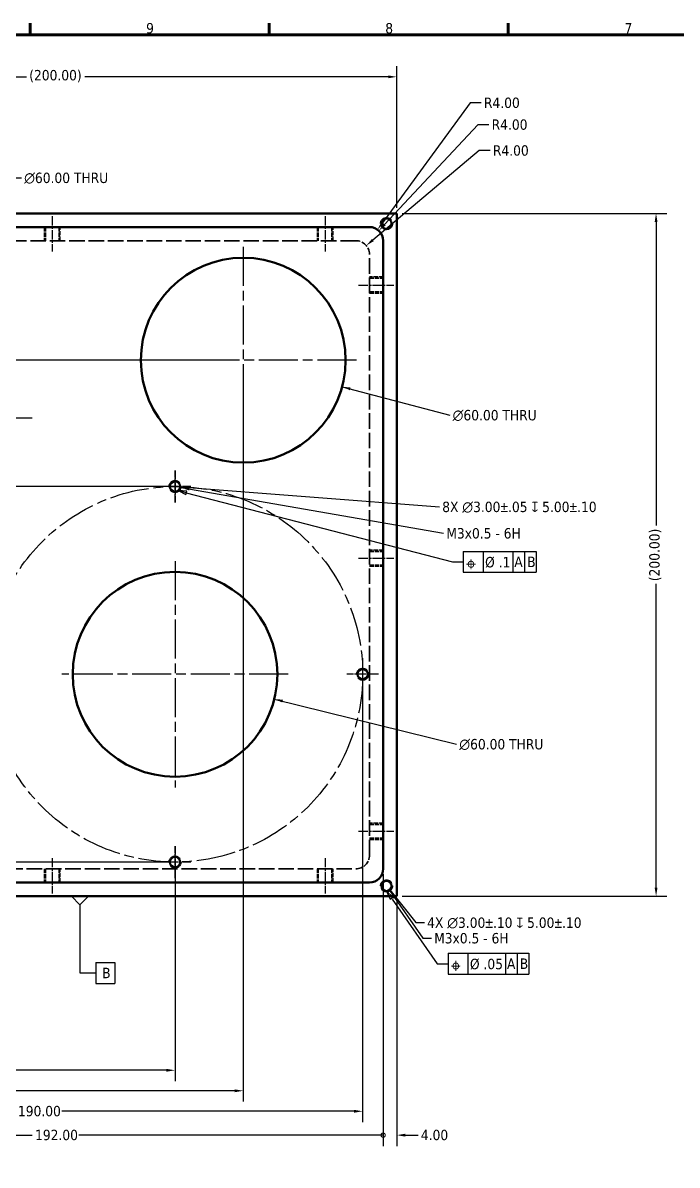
# Model space of a CAD drawing. Header units: millimetres. Extents: x 0 to 841, y 0 to 594.
# Drawn here: x 208.1 to 399.9, y 242.9 to 577.5 of the extents above; entities that cross this region are included whole.
import ezdxf

# ---------------------------------------------------------------- set-up
doc = ezdxf.new("R2010")
doc.units = ezdxf.units.MM
doc.linetypes.add('CHAIN', pattern=[0.7087, 0.4724, -0.0591, 0.1181, -0.0591])
doc.linetypes.add('DASHED', pattern=[0.2067, 0.1654, -0.0413])
for name, color, linetype, lineweight in [('Border (ANSI)', 7, 'Continuous', 70), ('Center Mark (ANSI)', 7, 'Continuous', 25), ('Centerline (ANSI)', 7, 'Continuous', 25), ('Dimension (ANSI)', 7, 'Continuous', 25), ('Hidden (ANSI)', 7, 'DASHED', 35), ('Hidden Narrow (ANSI)', 7, 'DASHED', 25), ('Symbol (ANSI)', 7, 'Continuous', 25), ('Visible (ANSI)', 7, 'Continuous', 50)]:
    doc.layers.add(name, color=color, linetype=linetype, lineweight=lineweight)
doc.styles.add('Note Text (ANSI)', font='tahoma.ttf')
doc.styles.add('Text Style6', font='AIGDT___.TTF')
doc.dimstyles.new('Default - mm (ANSI)', dxfattribs={"dimtxt": 3.048, "dimasz": 2.5, "dimexe": 3.175, "dimexo": 1.6002, "dimgap": 0.8, "dimtad": 0, "dimtoh": 1, "dimrnd": 1e-08, "dimzin": 4, "dimdsep": 46, "dimtxsty": 'Note Text (ANSI)', "dimcen": 0.09, "dimdle": 10, "dimclrd": 256, "dimclre": 256, "dimclrt": 256, "dimadec": 1, "dimazin": 1, "dimtfac": 1, "dimtofl": 0, "dimtmove": 0, "dimatfit": 3, "dimfxl": 1, "dimtolj": 1, "dimtzin": 4, "dimlwd": -1, "dimlwe": -1, "dimarcsym": 0})
doc.dimstyles.new('Default - mm (ANSI)$7', dxfattribs={"dimtxt": 3.048, "dimasz": 2.5, "dimexe": 3.175, "dimexo": 1.6002, "dimgap": 0.8, "dimtad": 0, "dimtoh": 1, "dimrnd": 1e-08, "dimzin": 4, "dimdsep": 46, "dimtxsty": 'Note Text (ANSI)', "dimcen": 0.09, "dimdle": 10, "dimclrd": 256, "dimclre": 256, "dimclrt": 256, "dimadec": 1, "dimazin": 1, "dimtfac": 1, "dimtofl": 0, "dimtmove": 0, "dimatfit": 3, "dimfxl": 1, "dimtolj": 1, "dimtzin": 4, "dimlwd": -1, "dimlwe": -1, "dimarcsym": 0})

# ---------------------------------------------------------------- blocks, each defined once
blk = doc.blocks.new('Borders Default Border')
at = {"layer": 'Border (ANSI)'}
for p, q in [((210.25, 574), (210.25, 577.45)), ((280.33, 574), (280.33, 577.45)), ((350.42, 574), (350.42, 577.45))]:
    blk.add_line(p, q, dxfattribs=at)
at = {"layer": 'Border (ANSI)', "flags": 128}
blk.add_lwpolyline([(20, 20), (20, 574), (821, 574), (821, 20), (20, 20)], dxfattribs=at)
at = {"layer": 'Border (ANSI)', "char_height": 3.05, "attachment_point": 7, "style": 'Note Text (ANSI)'}
for s, insert in [('9', (244.28, 574.34)), ('8', (314.38, 574.33)), ('7', (384.51, 574.4))]:
    blk.add_mtext(s, dxfattribs=dict(at, insert=insert))
blk = doc.blocks.new('_DotSmall')
at = {"color": 0, "linetype": 'ByBlock', "const_width": 0.5}
blk.add_lwpolyline([(-0.0625, 0, 1), (0.0625, 0, 1)], format="xyb", close=True, dxfattribs=at)
blk = doc.blocks.new('*D12')
at = {"layer": 'Defpoints', "color": 0, "transparency": 16777216}
for p in [(121.75, 329.69), (313.75, 329.69), (313.75, 251.69)]:
    blk.add_point(p, dxfattribs=at)
at = {"layer": 'Dimension (ANSI)', "transparency": 16777216}
for p, q in [((121.75, 328.09), (121.75, 248.51)), ((313.75, 328.09), (313.75, 248.51)), ((121.75, 251.69), (210.92, 251.69)), ((313.75, 251.69), (224.6, 251.69))]:
    blk.add_line(p, q, dxfattribs=at)
at = {"layer": 'Dimension (ANSI)', "transparency": 16777216, "xscale": 2.5, "yscale": 2.5, "zscale": 2.5, "rotation": 180}
blk.add_blockref('_DotSmall', (121.75, 251.69), dxfattribs=at)
at = {"layer": 'Dimension (ANSI)', "transparency": 16777216, "xscale": 2.5, "yscale": 2.5, "zscale": 2.5}
blk.add_blockref('_DotSmall', (313.75, 251.69), dxfattribs=at)
at = {"layer": 'Dimension (ANSI)', "transparency": 16777216, "insert": (211.72, 253.27), "char_height": 3.048, "attachment_point": 1, "style": 'Note Text (ANSI)'}
blk.add_mtext('\\A1;192.00', dxfattribs=at)
blk = doc.blocks.new('*D13')
at = {"layer": 'Defpoints', "color": 0, "transparency": 16777216}
for p in [(313.75, 329.69), (317.75, 321.69), (317.75, 251.69)]:
    blk.add_point(p, dxfattribs=at)
at = {"layer": 'Dimension (ANSI)', "transparency": 16777216}
for p, q in [((313.75, 328.09), (313.75, 248.51)), ((317.75, 320.09), (317.75, 248.51)), ((313.75, 251.69), (311.25, 251.69)), ((320.25, 251.69), (324.01, 251.69))]:
    blk.add_line(p, q, dxfattribs=at)
blk.add_solid([(320.25, 252.1), (320.25, 251.27), (317.75, 251.69)], dxfattribs=at)
at = {"layer": 'Dimension (ANSI)', "transparency": 16777216, "xscale": 2.5, "yscale": 2.5, "zscale": 2.5}
blk.add_blockref('_DotSmall', (313.75, 251.69), dxfattribs=at)
at = {"layer": 'Dimension (ANSI)', "transparency": 16777216, "insert": (324.81, 253.27), "char_height": 3.048, "attachment_point": 1, "style": 'Note Text (ANSI)'}
blk.add_mtext('\\A1;4.00', dxfattribs=at)
blk = doc.blocks.new('*D14')
at = {"layer": 'Defpoints', "color": 0, "transparency": 16777216}
for p in [(89.75, 331.69), (252.75, 331.69), (117.75, 321.69)]:
    blk.add_point(p, dxfattribs=at)
at = {"layer": 'Dimension (ANSI)', "transparency": 16777216}
for p, q in [((251.15, 331.69), (86.58, 331.69)), ((89.75, 329.19), (89.75, 324.19)), ((116.15, 321.69), (86.58, 321.69)), ((89.75, 321.69), (89.75, 317.17))]:
    blk.add_line(p, q, dxfattribs=at)
for points in [[(89.34, 329.19), (90.17, 329.19), (89.75, 331.69)], [(89.34, 324.19), (90.17, 324.19), (89.75, 321.69)]]:
    blk.add_solid(points, dxfattribs=at)
at = {"layer": 'Dimension (ANSI)', "transparency": 16777216, "insert": (88.17, 306.58), "char_height": 3.048, "attachment_point": 1, "rotation": 90, "style": 'Note Text (ANSI)'}
blk.add_mtext('\\A1;10.00', dxfattribs=at)
blk = doc.blocks.new('*D19')
at = {"layer": 'Defpoints', "color": 0, "transparency": 16777216}
for p in [(59.68, 441.69), (252.75, 441.69), (117.75, 321.69)]:
    blk.add_point(p, dxfattribs=at)
at = {"layer": 'Dimension (ANSI)', "transparency": 16777216}
for p, q in [((251.15, 441.69), (56.5, 441.69)), ((59.68, 439.19), (59.68, 388.53)), ((59.68, 324.19), (59.68, 374.85)), ((116.15, 321.69), (56.5, 321.69))]:
    blk.add_line(p, q, dxfattribs=at)
for points in [[(59.26, 439.19), (60.1, 439.19), (59.68, 441.69)], [(59.26, 324.19), (60.1, 324.19), (59.68, 321.69)]]:
    blk.add_solid(points, dxfattribs=at)
at = {"layer": 'Dimension (ANSI)', "transparency": 16777216, "insert": (58.09, 375.65), "char_height": 3.048, "attachment_point": 1, "rotation": 90, "style": 'Note Text (ANSI)'}
blk.add_mtext('\\A1;120.00', dxfattribs=at)
blk = doc.blocks.new('*D21')
at = {"layer": 'Defpoints', "color": 0, "transparency": 16777216}
for p in [(47.68, 478.69), (272.75, 478.69), (117.75, 321.69)]:
    blk.add_point(p, dxfattribs=at)
at = {"layer": 'Dimension (ANSI)', "transparency": 16777216}
for p, q in [((271.15, 478.69), (44.5, 478.69)), ((47.68, 476.19), (47.68, 407.03)), ((47.68, 324.19), (47.68, 393.35)), ((116.15, 321.69), (44.5, 321.69))]:
    blk.add_line(p, q, dxfattribs=at)
for points in [[(47.26, 476.19), (48.1, 476.19), (47.68, 478.69)], [(47.26, 324.19), (48.1, 324.19), (47.68, 321.69)]]:
    blk.add_solid(points, dxfattribs=at)
at = {"layer": 'Dimension (ANSI)', "transparency": 16777216, "insert": (46.09, 394.15), "char_height": 3.048, "attachment_point": 1, "rotation": 90, "style": 'Note Text (ANSI)'}
blk.add_mtext('\\A1;157.00', dxfattribs=at)
blk = doc.blocks.new('*D27')
at = {"layer": 'Defpoints', "color": 0, "transparency": 16777216}
for p in [(252.75, 331.69), (117.75, 321.69), (252.75, 270.69)]:
    blk.add_point(p, dxfattribs=at)
at = {"layer": 'Dimension (ANSI)', "transparency": 16777216}
for p, q in [((252.75, 330.09), (252.75, 267.51)), ((117.75, 320.09), (117.75, 267.51)), ((120.25, 270.69), (178.41, 270.69)), ((250.25, 270.69), (192.09, 270.69))]:
    blk.add_line(p, q, dxfattribs=at)
for points in [[(120.25, 271.1), (120.25, 270.27), (117.75, 270.69)], [(250.25, 271.1), (250.25, 270.27), (252.75, 270.69)]]:
    blk.add_solid(points, dxfattribs=at)
at = {"layer": 'Dimension (ANSI)', "transparency": 16777216, "insert": (179.21, 272.27), "char_height": 3.048, "attachment_point": 1, "style": 'Note Text (ANSI)'}
blk.add_mtext('\\A1;135.00', dxfattribs=at)
blk = doc.blocks.new('*D28')
at = {"layer": 'Defpoints', "color": 0, "transparency": 16777216}
for p in [(272.75, 478.69), (117.75, 321.69), (272.75, 264.69)]:
    blk.add_point(p, dxfattribs=at)
at = {"layer": 'Dimension (ANSI)', "transparency": 16777216}
for p, q in [((272.75, 477.09), (272.75, 261.51)), ((117.75, 320.09), (117.75, 261.51)), ((120.25, 264.69), (188.41, 264.69)), ((270.25, 264.69), (202.09, 264.69))]:
    blk.add_line(p, q, dxfattribs=at)
for points in [[(120.25, 265.1), (120.25, 264.27), (117.75, 264.69)], [(270.25, 265.1), (270.25, 264.27), (272.75, 264.69)]]:
    blk.add_solid(points, dxfattribs=at)
at = {"layer": 'Dimension (ANSI)', "transparency": 16777216, "insert": (189.21, 266.27), "char_height": 3.048, "attachment_point": 1, "style": 'Note Text (ANSI)'}
blk.add_mtext('\\A1;155.00', dxfattribs=at)
blk = doc.blocks.new('*D29')
at = {"layer": 'Defpoints', "color": 0, "transparency": 16777216}
for p in [(307.75, 386.69), (117.75, 321.69), (307.75, 258.69)]:
    blk.add_point(p, dxfattribs=at)
at = {"layer": 'Dimension (ANSI)', "transparency": 16777216}
for p, q in [((307.75, 385.09), (307.75, 255.51)), ((117.75, 320.09), (117.75, 255.51)), ((120.25, 258.69), (205.91, 258.69)), ((305.25, 258.69), (219.59, 258.69))]:
    blk.add_line(p, q, dxfattribs=at)
for points in [[(120.25, 259.1), (120.25, 258.27), (117.75, 258.69)], [(305.25, 259.1), (305.25, 258.27), (307.75, 258.69)]]:
    blk.add_solid(points, dxfattribs=at)
at = {"layer": 'Dimension (ANSI)', "transparency": 16777216, "insert": (206.71, 260.27), "char_height": 3.048, "attachment_point": 1, "style": 'Note Text (ANSI)'}
blk.add_mtext('\\A1;190.00', dxfattribs=at)
blk = doc.blocks.new('*D49')
at = {"layer": 'Defpoints', "color": 0, "transparency": 16777216}
for p in [(317.75, 521.69), (393.75, 521.69), (317.75, 321.69)]:
    blk.add_point(p, dxfattribs=at)
at = {"layer": 'Dimension (ANSI)', "transparency": 16777216}
for p, q in [((319.35, 521.69), (396.93, 521.69)), ((393.75, 519.19), (393.75, 430.23)), ((393.75, 324.19), (393.75, 413.15)), ((319.35, 321.69), (396.93, 321.69))]:
    blk.add_line(p, q, dxfattribs=at)
for points in [[(393.34, 519.19), (394.17, 519.19), (393.75, 521.69)], [(393.34, 324.19), (394.17, 324.19), (393.75, 321.69)]]:
    blk.add_solid(points, dxfattribs=at)
at = {"layer": 'Dimension (ANSI)', "transparency": 16777216, "insert": (391.74, 413.95), "char_height": 3.048, "attachment_point": 1, "rotation": 90, "style": 'Note Text (ANSI)'}
blk.add_mtext('\\A1;\\fTahoma|b0|i0;\\H3.0480;(200.00)', dxfattribs=at)
blk = doc.blocks.new('*D50')
at = {"layer": 'Defpoints', "color": 0, "transparency": 16777216}
for p in [(117.75, 561.69), (117.75, 521.69), (317.75, 521.69)]:
    blk.add_point(p, dxfattribs=at)
at = {"layer": 'Dimension (ANSI)', "transparency": 16777216}
for p, q in [((117.75, 523.29), (117.75, 564.86)), ((317.75, 523.29), (317.75, 564.86)), ((120.25, 561.69), (209.21, 561.69)), ((315.25, 561.69), (226.29, 561.69))]:
    blk.add_line(p, q, dxfattribs=at)
for points in [[(120.25, 562.1), (120.25, 561.27), (117.75, 561.69)], [(315.25, 562.1), (315.25, 561.27), (317.75, 561.69)]]:
    blk.add_solid(points, dxfattribs=at)
at = {"layer": 'Dimension (ANSI)', "transparency": 16777216, "insert": (210.01, 563.7), "char_height": 3.048, "attachment_point": 1, "style": 'Note Text (ANSI)'}
blk.add_mtext('\\A1;\\fTahoma|b0|i0;\\H3.0480;(200.00)', dxfattribs=at)
blk = doc.blocks.new('*D51')
at = {"layer": 'Defpoints', "color": 0, "transparency": 16777216}
for p in [(312.11, 516.92), (309.75, 513.69)]:
    blk.add_point(p, dxfattribs=at)
at = {"layer": 'Dimension (ANSI)', "transparency": 16777216}
for p, q in [((339.26, 554.03), (313.59, 518.93)), ((342.5, 554.03), (339.26, 554.03))]:
    blk.add_line(p, q, dxfattribs=at)
blk.add_solid([(313.25, 519.18), (313.93, 518.69), (312.11, 516.92)], dxfattribs=at)
at = {"layer": 'Dimension (ANSI)', "transparency": 16777216, "insert": (343.3, 555.62), "char_height": 3.048, "attachment_point": 1, "style": 'Note Text (ANSI)'}
blk.add_mtext('\\A1;R4.00', dxfattribs=at)
blk = doc.blocks.new('*D52')
at = {"layer": 'Defpoints', "color": 0, "transparency": 16777216}
for p in [(312.49, 516.61), (309.75, 513.69)]:
    blk.add_point(p, dxfattribs=at)
at = {"layer": 'Dimension (ANSI)', "transparency": 16777216}
for p, q in [((341.52, 547.64), (314.19, 518.43)), ((344.76, 547.64), (341.52, 547.64))]:
    blk.add_line(p, q, dxfattribs=at)
blk.add_solid([(313.89, 518.72), (314.5, 518.15), (312.49, 516.61)], dxfattribs=at)
at = {"layer": 'Dimension (ANSI)', "transparency": 16777216, "insert": (345.56, 549.23), "char_height": 3.048, "attachment_point": 1, "style": 'Note Text (ANSI)'}
blk.add_mtext('\\A1;R4.00', dxfattribs=at)
blk = doc.blocks.new('*D53')
at = {"layer": 'Defpoints', "color": 0, "transparency": 16777216}
for p in [(308.81, 512.26), (305.75, 509.69)]:
    blk.add_point(p, dxfattribs=at)
at = {"layer": 'Dimension (ANSI)', "transparency": 16777216}
for p, q in [((341.88, 540.07), (310.73, 513.87)), ((345.12, 540.07), (341.88, 540.07))]:
    blk.add_line(p, q, dxfattribs=at)
blk.add_solid([(310.46, 514.19), (311, 513.55), (308.81, 512.26)], dxfattribs=at)
at = {"layer": 'Dimension (ANSI)', "transparency": 16777216, "insert": (345.92, 541.65), "char_height": 3.048, "attachment_point": 1, "style": 'Note Text (ANSI)'}
blk.add_mtext('\\A1;R4.00', dxfattribs=at)
blk = doc.blocks.new('Datum Identifier2')
at = {"layer": 'Symbol (ANSI)'}
for p, q in [((224.88, 319.2), (224.88, 299.19)), ((229.56, 302.24), (235.08, 302.24)), ((229.56, 302.24), (229.56, 296.14)), ((235.08, 302.24), (235.08, 296.14)), ((224.88, 299.19), (229.56, 299.19)), ((229.56, 296.14), (235.08, 296.14))]:
    blk.add_line(p, q, dxfattribs=at)
at = {"layer": 'Symbol (ANSI)', "flags": 128}
blk.add_lwpolyline([(222.39, 321.69), (227.37, 321.69), (224.88, 319.2), (222.39, 321.69)], dxfattribs=at)
at = {"layer": 'Symbol (ANSI)'}
blk.add_solid([(222.39, 321.69), (227.37, 321.69), (224.88, 319.2), (222.39, 321.69)], dxfattribs=at)
at = {"layer": 'Symbol (ANSI)', "insert": (231.39, 297.67), "char_height": 3.05, "attachment_point": 7, "style": 'Note Text (ANSI)'}
blk.add_mtext('B', dxfattribs=at)
blk = doc.blocks.new('GD&T Identifier1')
at = {"layer": 'Symbol (ANSI)'}
for p, q in [((256.06, 439.85), (253.64, 440.48)), ((253.64, 440.48), (255.94, 439.37)), ((254.43, 440.44), (253.64, 440.48)), ((255.94, 439.37), (256.12, 440.06)), ((256.06, 439.85), (334.04, 419.62)), ((337.22, 422.67), (358.58, 422.67)), ((337.22, 422.67), (337.22, 416.57)), ((343.06, 422.67), (343.06, 416.57)), ((351.78, 422.67), (351.78, 416.57)), ((355.22, 422.67), (355.22, 416.57)), ((358.58, 422.67), (358.58, 416.57)), ((334.04, 419.62), (337.22, 419.62)), ((337.22, 416.57), (358.58, 416.57))]:
    blk.add_line(p, q, dxfattribs=at)
at = {"layer": 'Symbol (ANSI)', "flags": 128}
blk.add_lwpolyline([(256.19, 440.34), (253.64, 440.48), (255.94, 439.37), (256.19, 440.34)], dxfattribs=at)
at = {"layer": 'Symbol (ANSI)'}
blk.add_solid([(256.19, 440.34), (253.64, 440.48), (255.94, 439.37), (256.19, 440.34)], dxfattribs=at)
at = {"layer": 'Symbol (ANSI)', "attachment_point": 7}
for s, insert, char_height, style in [('j', (337.92, 417.42), 3.05, 'Text Style6'), ('Ø .1', (343.64, 417.86), 3.048, 'Note Text (ANSI)'), ('A', (352.2, 418.1), 3.05, 'Note Text (ANSI)'), ('B', (355.97, 418.1), 3.05, 'Note Text (ANSI)')]:
    blk.add_mtext(s, dxfattribs=dict(at, insert=insert, char_height=char_height, style=style))
blk = doc.blocks.new('GD&T Identifier6')
at = {"layer": 'Symbol (ANSI)'}
for p, q in [((315, 322.83), (314.75, 323.19)), ((315.07, 322.89), (314.75, 323.19)), ((314.75, 323.19), (315.01, 322.61)), ((315.15, 322.28), (315.77, 320.85)), ((315.77, 320.85), (316, 321.01)), ((316.42, 320.79), (329.6, 301.92)), ((332.77, 304.97), (356.42, 304.97)), ((332.77, 304.97), (332.77, 298.87)), ((338.61, 304.97), (338.61, 298.87)), ((349.62, 304.97), (349.62, 298.87)), ((353.06, 304.97), (353.06, 298.87)), ((356.42, 304.97), (356.42, 298.87)), ((329.6, 301.92), (332.77, 301.92)), ((332.77, 298.87), (356.42, 298.87))]:
    blk.add_line(p, q, dxfattribs=at)
at = {"layer": 'Symbol (ANSI)', "flags": 128}
blk.add_lwpolyline([(316.59, 321.42), (314.75, 323.19), (315.77, 320.85), (316.59, 321.42)], dxfattribs=at)
at = {"layer": 'Symbol (ANSI)'}
blk.add_solid([(316.59, 321.42), (314.75, 323.19), (315.77, 320.85), (316.59, 321.42)], dxfattribs=at)
at = {"layer": 'Symbol (ANSI)', "attachment_point": 7}
for s, insert, char_height, style in [('j', (333.47, 299.72), 3.05, 'Text Style6'), ('Ø .05', (339.19, 300.16), 3.048, 'Note Text (ANSI)'), ('A', (350.05, 300.39), 3.05, 'Note Text (ANSI)'), ('B', (353.81, 300.39), 3.05, 'Note Text (ANSI)')]:
    blk.add_mtext(s, dxfattribs=dict(at, insert=insert, char_height=char_height, style=style))

msp = doc.modelspace()

# ---------------------------------------------------------------- linework, layer by layer
at = {"layer": 'Center Mark (ANSI)', "linetype": 'CHAIN', "ltscale": 24.192183}
for p, q in [((272.7529, 511.8624), (272.7529, 445.5124)), ((305.9279, 478.6874), (239.5779, 478.6874)), ((210.9279, 461.6874), (144.5779, 461.6874)), ((252.7529, 419.8624), (252.7529, 353.5124)), ((252.7529, 419.8624), (252.7529, 353.5124)), ((285.9279, 386.6874), (219.5779, 386.6874)), ((285.9279, 386.6874), (219.5779, 386.6874))]:
    msp.add_line(p, q, dxfattribs=at)
at = {"layer": 'Center Mark (ANSI)', "linetype": 'CHAIN', "ltscale": 5.194062}
for p, q in [((252.7529, 446.3624), (252.7529, 437.0124)), ((252.7529, 437.0124), (252.7529, 446.3624)), ((257.4279, 441.6874), (248.0779, 441.6874)), ((307.7529, 391.3624), (307.7529, 382.0124)), ((312.4279, 386.6874), (303.0779, 386.6874)), ((312.4279, 386.6874), (303.0779, 386.6874)), ((252.7529, 336.3624), (252.7529, 327.0124)), ((252.7529, 327.0124), (252.7529, 336.3624)), ((257.4279, 331.6874), (248.0779, 331.6874))]:
    msp.add_line(p, q, dxfattribs=at)
at = {"layer": 'Centerline (ANSI)', "linetype": 'CHAIN', "ltscale": 5.749587}
for p, q in [((216.7529, 520.8624), (216.7529, 510.5124)), ((296.7529, 520.8624), (296.7529, 510.5124)), ((306.5779, 500.6874), (316.9279, 500.6874)), ((306.5779, 420.6874), (316.9279, 420.6874)), ((306.5779, 340.6874), (316.9279, 340.6874)), ((216.7529, 332.8624), (216.7529, 322.5124)), ((296.7529, 332.8624), (296.7529, 322.5124))]:
    msp.add_line(p, q, dxfattribs=at)
at = {"layer": 'Centerline (ANSI)', "linetype": 'CHAIN', "ltscale": 24.192183}
msp.add_circle((252.7529, 386.6874), 55, dxfattribs=at)
at = {"layer": 'Hidden (ANSI)', "ltscale": 7.618686}
for p, q in [((214.7529, 517.6874), (214.7529, 513.6874)), ((218.7529, 517.6874), (218.7529, 513.6874)), ((294.7529, 517.6874), (294.7529, 513.6874)), ((298.7529, 517.6874), (298.7529, 513.6874)), ((309.7529, 502.6874), (313.7529, 502.6874)), ((309.7529, 498.6874), (313.7529, 498.6874)), ((309.7529, 422.6874), (313.7529, 422.6874)), ((309.7529, 418.6874), (313.7529, 418.6874)), ((309.7529, 342.6874), (313.7529, 342.6874)), ((309.7529, 338.6874), (313.7529, 338.6874)), ((214.7529, 329.6874), (214.7529, 325.6874)), ((218.7529, 329.6874), (218.7529, 325.6874)), ((294.7529, 329.6874), (294.7529, 325.6874)), ((298.7529, 329.6874), (298.7529, 325.6874))]:
    msp.add_line(p, q, dxfattribs=at)
at = {"layer": 'Hidden (ANSI)', "ltscale": 27.466953}
for p, q in [((305.7529, 513.6874), (129.7529, 513.6874)), ((309.7529, 333.6874), (309.7529, 509.6874)), ((129.7529, 329.6874), (305.7529, 329.6874))]:
    msp.add_line(p, q, dxfattribs=at)
at = {"layer": 'Hidden (ANSI)', "ltscale": 11.967462}
for centre, start, end in [((305.7529, 509.6874), 0, 90), ((305.7529, 333.6874), 270, 0)]:
    msp.add_arc(centre, 4, start, end, dxfattribs=at)
at = {"layer": 'Hidden Narrow (ANSI)', "ltscale": 7.618686}
for p, q in [((214.3739, 517.6874), (214.3739, 513.6874)), ((219.1319, 513.6874), (219.1319, 517.6874)), ((294.3739, 517.6874), (294.3739, 513.6874)), ((299.1319, 513.6874), (299.1319, 517.6874)), ((313.7529, 503.0664), (309.7529, 503.0664)), ((309.7529, 498.3084), (313.7529, 498.3084)), ((313.7529, 423.0664), (309.7529, 423.0664)), ((309.7529, 418.3084), (313.7529, 418.3084)), ((313.7529, 343.0664), (309.7529, 343.0664)), ((309.7529, 338.3084), (313.7529, 338.3084)), ((214.3739, 329.6874), (214.3739, 325.6874)), ((219.1319, 325.6874), (219.1319, 329.6874)), ((294.3739, 329.6874), (294.3739, 325.6874)), ((299.1319, 325.6874), (299.1319, 329.6874))]:
    msp.add_line(p, q, dxfattribs=at)
at = {"layer": 'Hidden Narrow (ANSI)', "ltscale": 26.909481}
for centre in [(314.7529, 518.6874), (252.7529, 441.6874), (307.7529, 386.6874), (252.7529, 331.6874), (314.7529, 324.6874)]:
    msp.add_circle(centre, 1.7705, dxfattribs=at)
at = {"layer": 'Visible (ANSI)'}
for p, q in [((317.7529, 521.6874), (117.7529, 521.6874)), ((317.7529, 321.6874), (317.7529, 521.6874)), ((125.7529, 517.6874), (309.7529, 517.6874)), ((313.7529, 513.6874), (313.7529, 329.6874)), ((309.7529, 325.6874), (125.7529, 325.6874)), ((117.7529, 321.6874), (317.7529, 321.6874))]:
    msp.add_line(p, q, dxfattribs=at)
for centre, radius in [((314.7529, 518.6874), 1.5), ((272.7529, 478.6874), 30), ((252.7529, 441.6874), 1.5), ((252.7529, 386.6874), 30), ((307.7529, 386.6874), 1.5), ((252.7529, 331.6874), 1.5), ((314.7529, 324.6874), 1.5)]:
    msp.add_circle(centre, radius, dxfattribs=at)
for centre, start, end in [((309.7529, 513.6874), 0, 90), ((309.7529, 329.6874), 270, 0)]:
    msp.add_arc(centre, 4, start, end, dxfattribs=at)

# ---------------------------------------------------------------- block references
msp.add_blockref('Borders Default Border', (0, 0))
at = {"layer": 'Symbol (ANSI)'}
for name in ['GD&T Identifier1', 'Datum Identifier2', 'GD&T Identifier6']:
    msp.add_blockref(name, (0, 0), dxfattribs=at)

# ---------------------------------------------------------------- texts
at = {"layer": 'Symbol (ANSI)', "char_height": 3.048, "attachment_point": 1, "line_spacing_factor": 0.5334, "style": 'Note Text (ANSI)'}
for s, insert, width in [('{\\fAIGDT|b0|i0;\\H3.0480;n\\fTahoma|b0|i0;\\H3.0480;60.00 THRU}', (208.5354, 533.6259), 26.029596), ('{\\fAIGDT|b0|i0;\\H3.0480;n\\fTahoma|b0|i0;\\H3.0480;60.00 THRU}', (334.1307, 464.1129), 26.029596), ('{8X \\fAIGDT|b0|i0;\\H3.0480;n\\fTahoma|b0|i0;\\H3.0480;3.00\\fAIGDT|b0|i0;\\H3.0480;`\\fTahoma|b0|i0;\\H3.0480;.05\\fTahoma|b0|i0;\\H3.0480; \\fAIGDT|b0|i0;\\H3.0480;x\\fTahoma|b0|i0;\\H3.0480; 5.00\\fAIGDT|b0|i0;\\H3.0480;`\\fTahoma|b0|i0;\\H3.0480;.10}', (331.0657, 437.2447), 51.462189), ('{\\fAIGDT|b0|i0;\\H3.0480;n\\fTahoma|b0|i0;\\H3.0480;60.00 THRU}', (336.0875, 367.7334), 26.029596), ('{4X \\fAIGDT|b0|i0;\\H3.0480;n\\fTahoma|b0|i0;\\H3.0480;3.00\\fAIGDT|b0|i0;\\H3.0480;`\\fTahoma|b0|i0;\\H3.0480;.10\\fTahoma|b0|i0;\\H3.0480; \\fAIGDT|b0|i0;\\H3.0480;x\\fTahoma|b0|i0;\\H3.0480; 5.00\\fAIGDT|b0|i0;\\H3.0480;`\\fTahoma|b0|i0;\\H3.0480;.10}', (326.6465, 315.456), 51.462189)]:
    msp.add_mtext(s, dxfattribs=dict(at, insert=insert, width=width))
at = {"layer": 'Symbol (ANSI)', "char_height": 3.048, "width": 22.921454, "attachment_point": 1, "style": 'Note Text (ANSI)'}
for insert in [(332.2769, 429.5073), (328.7093, 310.9045)]:
    msp.add_mtext('{M3x0.5 - 6H}', dxfattribs=dict(at, insert=insert))

# ---------------------------------------------------------------- dimensions: what is measured, and where the dimension line sits
at = {"layer": 'Dimension (ANSI)'}
for base, p1, p2, angle, picture, middle in [((117.7529, 561.6874), (317.7529, 521.6874), (117.7529, 521.6874), 180, '*D50', (217.7529, 561.6874)), ((393.7529, 521.6874), (317.7529, 321.6874), (317.7529, 521.6874), 90, '*D49', (393.7529, 421.6874))]:
    dim = msp.add_linear_dim(base=base, p1=p1, p2=p2, angle=angle, text='\\fTahoma|b0|i0;\\H3.0480;(<>)', dimstyle='Default - mm (ANSI)', override={"dimgap": 0.8, "dimtoh": 0, "dimdec": 2, "dimtol": 0, "dimlim": 0, "dimtp": 0, "dimtm": 0, "dimtdec": 2, "dimatfit": 1}, dxfattribs=at)
    dim.commit()
    dim.dimension.update_dxf_attribs({"geometry": picture, "text_midpoint": middle, "dimtype": 160})
for center, mpoint, picture, middle in [((309.7529, 513.6874), (312.1143, 516.916), '*D51', (348.4274, 554.0325)), ((309.7529, 513.6874), (312.4859, 516.6082), '*D52', (350.6894, 547.6403)), ((305.7529, 509.6874), (308.8145, 512.2617), '*D53', (351.05, 540.0678))]:
    dim = msp.add_radius_dim(center=center, mpoint=mpoint, dimstyle='Default - mm (ANSI)', override={"dimgap": 0.8, "dimtih": 1, "dimdec": 2, "dimlfac": 1, "dimcen": 0, "dimtol": 0, "dimlim": 0, "dimtp": 0, "dimtm": 0, "dimtdec": 2}, dxfattribs=at)
    dim.commit()
    dim.dimension.update_dxf_attribs({"geometry": picture, "text_midpoint": middle, "dimtype": 164})
for base, p1, p2, angle, override, picture, middle in [((47.679, 478.6874), (117.7529, 321.6874), (272.7529, 478.6874), 90, {"dimgap": 0.8, "dimtoh": 0, "dimdec": 2, "dimtol": 0, "dimlim": 0, "dimtp": 0, "dimtm": 0, "dimtdec": 2, "dimatfit": 1}, '*D21', (47.679, 400.1874)), ((272.7529, 264.6874), (117.7529, 321.6874), (272.7529, 478.6874), 180, {"dimgap": 0.8, "dimtoh": 0, "dimdec": 2, "dimtol": 0, "dimlim": 0, "dimtp": 0, "dimtm": 0, "dimtdec": 2, "dimatfit": 1}, '*D28', (195.2529, 264.6874)), ((59.679, 441.6874), (117.7529, 321.6874), (252.7529, 441.6874), 90, {"dimgap": 0.8, "dimtoh": 0, "dimdec": 2, "dimtol": 0, "dimlim": 0, "dimtp": 0, "dimtm": 0, "dimtdec": 2, "dimatfit": 1}, '*D19', (59.679, 381.6874)), ((307.7529, 258.6874), (117.7529, 321.6874), (307.7529, 386.6874), 180, {"dimgap": 0.8, "dimtoh": 0, "dimdec": 2, "dimtol": 0, "dimlim": 0, "dimtp": 0, "dimtm": 0, "dimtdec": 2, "dimatfit": 1}, '*D29', (212.7529, 258.6874)), ((89.7529, 331.6874), (117.7529, 321.6874), (252.7529, 331.6874), 90, {"dimgap": 0.8, "dimtoh": 0, "dimdec": 2, "dimtol": 0, "dimlim": 0, "dimtp": 0, "dimtm": 0, "dimtdec": 2, "dimatfit": 2}, '*D14', (89.7529, 311.4735)), ((252.7529, 270.6874), (117.7529, 321.6874), (252.7529, 331.6874), 180, {"dimgap": 0.8, "dimtoh": 0, "dimdec": 2, "dimtol": 0, "dimlim": 0, "dimtp": 0, "dimtm": 0, "dimtdec": 2, "dimatfit": 1}, '*D27', (185.2529, 270.6874)), ((313.7529, 251.6874), (121.7529, 329.6874), (313.7529, 329.6874), 180, {"dimgap": 0.8, "dimtoh": 0, "dimdec": 2, "dimblk1": 'DotSmall', "dimblk2": 'DotSmall', "dimsah": 1, "dimdle": 0, "dimtol": 0, "dimlim": 0, "dimtp": 0, "dimtm": 0, "dimtdec": 2, "dimatfit": 1}, '*D12', (217.7629, 251.6874)), ((317.7529, 251.6874), (313.7529, 329.6874), (317.7529, 321.6874), 180, {"dimgap": 0.8, "dimtoh": 0, "dimdec": 2, "dimblk1": 'DotSmall', "dimsah": 1, "dimdle": 0, "dimtol": 0, "dimlim": 0, "dimtp": 0, "dimtm": 0, "dimtdec": 2, "dimatfit": 1}, '*D13', (328.7514, 251.6874))]:
    dim = msp.add_linear_dim(base=base, p1=p1, p2=p2, angle=angle, dimstyle='Default - mm (ANSI)', override=override, dxfattribs=at)
    dim.commit()
    dim.dimension.update_dxf_attribs({"geometry": picture, "text_midpoint": middle, "dimtype": 160})

# ---------------------------------------------------------------- leaders
at = {"layer": 'Symbol (ANSI)', "annotation_type": 0, "has_hookline": 1, "hookline_direction": 0}
for points, text_width in [([(188.4018, 489.7338), (205.2354, 532.1019), (207.7354, 532.1019)], 25.3837), ([(301.7281, 470.9133), (333.3307, 462.5889)], 25.3837), ([(254.2491, 441.5807), (330.2657, 435.7207)], 51.0529), ([(254.4951, 441.3721), (331.4769, 427.9833)], 22.0852), ([(281.862, 379.4306), (335.2875, 366.2094)], 25.3837), ([(315.6906, 323.5166), (323.3465, 313.932), (325.8465, 313.932)], 51.1225), ([(315.7318, 323.2121), (325.4093, 309.3805), (327.9093, 309.3805)], 22.0852)]:
    msp.add_leader(points, dimstyle='Default - mm (ANSI)$7', override={"dimtad": 0}, dxfattribs=dict(at, text_width=text_width))

doc.saveas('drawing.dxf')
